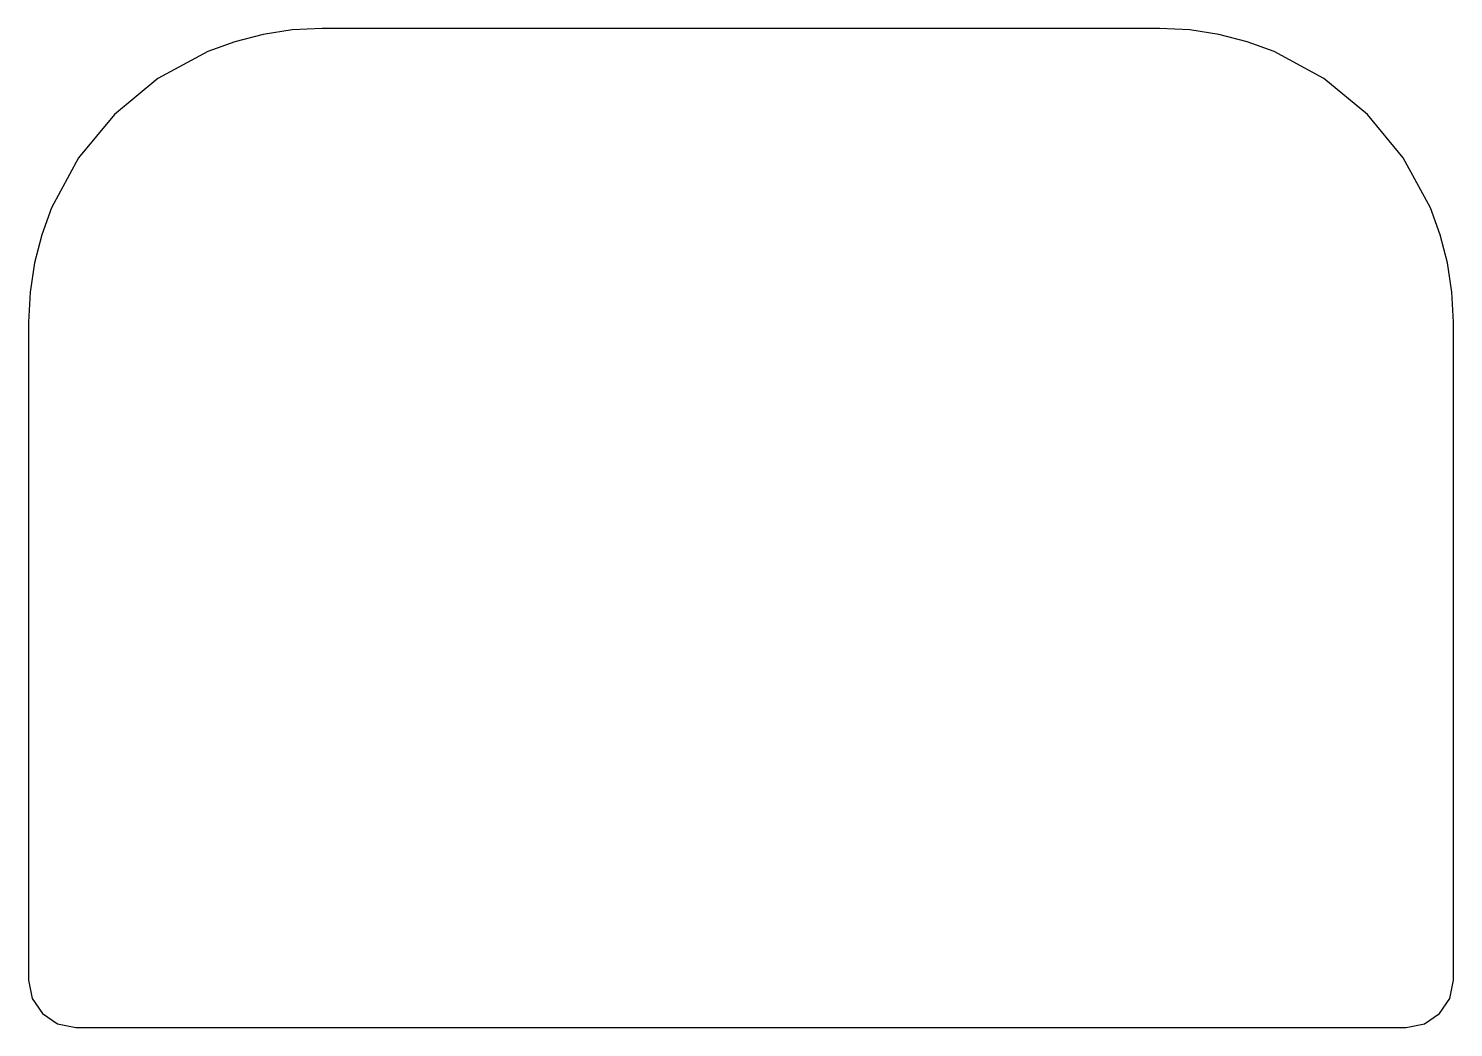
# Model space of a CAD drawing. Header units: millimetres. Extents: x 122.6 to 198.2, y 24.2 to 77.2.
import ezdxf

# ---------------------------------------------------------------- set-up
doc = ezdxf.new("R2010")
doc.units = ezdxf.units.MM
doc.layers.add('Layer_1', color=7, linetype='CONTINUOUS')

msp = doc.modelspace()

# ---------------------------------------------------------------- linework, layer by layer
at = {"layer": 'Layer_1', "color": 7}
msp.add_lwpolyline([(138.199, 77.221), (136.607, 77.141), (135.061, 76.905), (133.569, 76.521), (132.138, 75.997), (129.493, 74.562), (127.188, 72.66), (125.287, 70.356), (123.851, 67.711), (123.328, 66.28), (122.944, 64.788), (122.708, 63.241), (122.628, 61.649), (122.628, 26.755), (122.628, 26.751), (122.825, 25.773), (123.364, 24.974), (124.163, 24.435), (125.142, 24.237), (125.146, 24.237), (144.465, 24.237), (176.341, 24.237), (195.66, 24.237), (195.664, 24.237), (196.642, 24.435), (197.441, 24.974), (197.98, 25.773), (198.178, 26.751), (198.178, 26.752), (198.178, 26.752), (198.178, 26.753), (198.178, 26.753), (198.178, 26.754), (198.178, 26.754), (198.178, 26.755), (198.178, 26.756), (198.178, 61.65), (198.097, 63.242), (197.861, 64.788), (197.478, 66.28), (196.954, 67.711), (195.518, 70.356), (193.617, 72.66), (191.312, 74.562), (188.667, 75.997), (187.237, 76.521), (185.744, 76.905), (184.198, 77.141), (182.606, 77.221), (160.402, 77.221)], close=True, dxfattribs=at)

doc.saveas('drawing.dxf')
